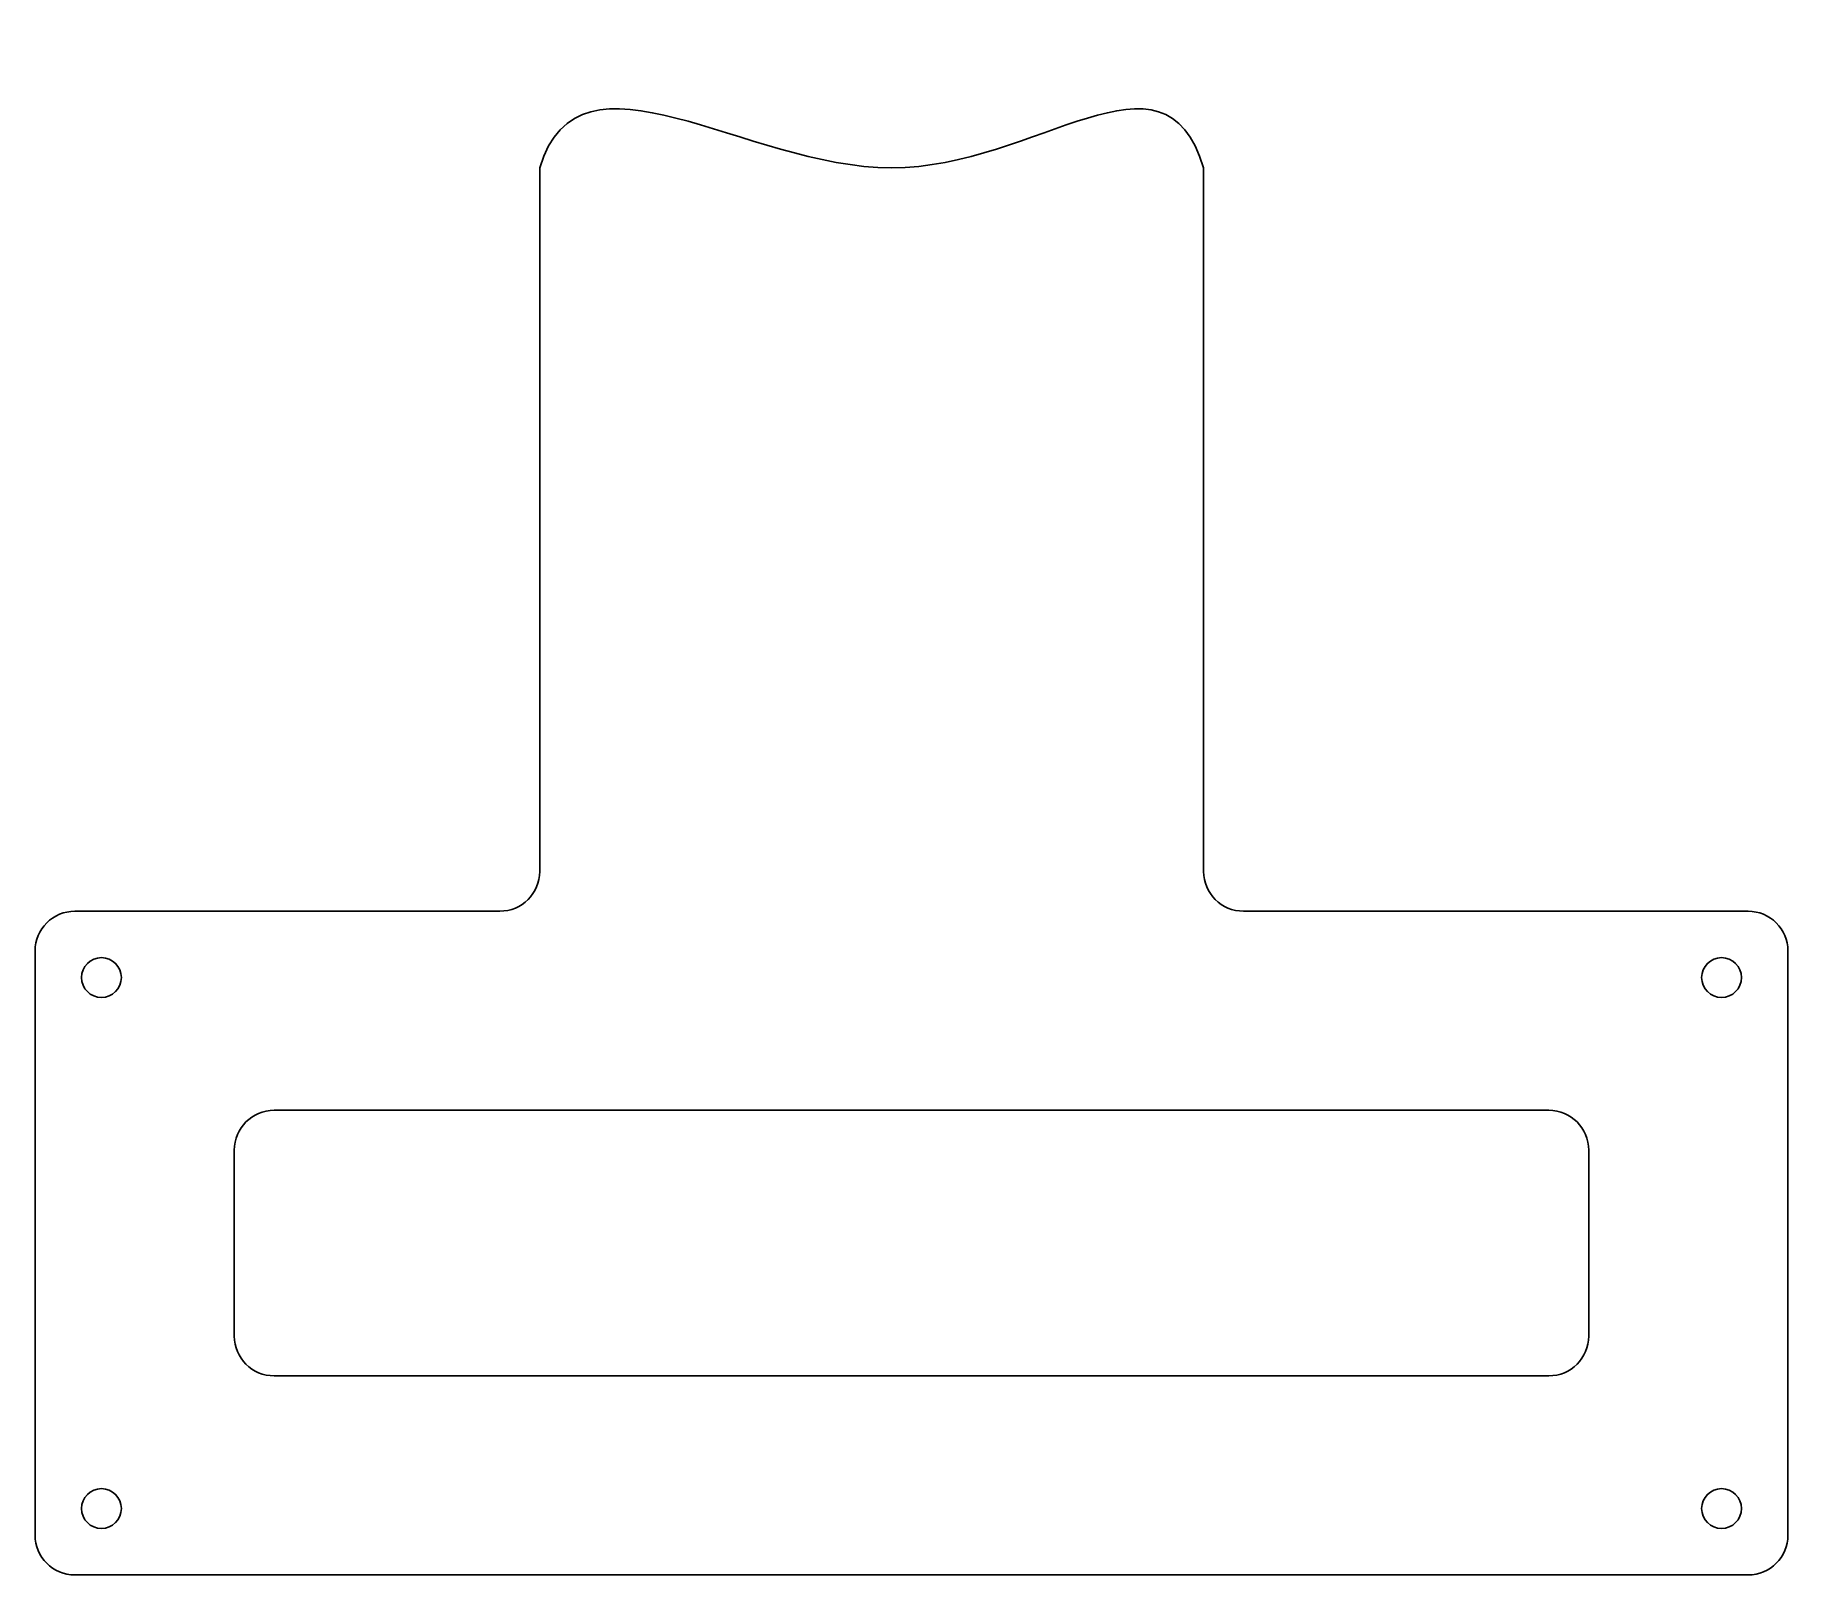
# Model space of a CAD drawing. Header units: millimetres. Extents: x -66 to 66, y -25 to 91.
import ezdxf

# ---------------------------------------------------------------- set-up
doc = ezdxf.new("R2010")
doc.units = ezdxf.units.MM
doc.layers.add('Body', color=7, linetype='CONTINUOUS')

msp = doc.modelspace()

# ---------------------------------------------------------------- linework, layer by layer
at = {"layer": 'Body'}
for p, q in [((-28, 28), (-28, 81)), ((-28, 28, 2.5), (-28, 81, 2.5)), ((-28, 81), (-28, 81, 2.5)), ((-28, 28), (-28, 81)), ((-28, 28, 2.5), (-28, 81, 2.5)), ((-28, 81), (-28, 81, 2.5)), ((22, 28), (22, 81)), ((22, 28, 2.5), (22, 81, 2.5)), ((22, 81), (22, 81, 2.5)), ((22, 81), (22, 81, 2.5)), ((22, 28), (22, 81)), ((22, 28, 2.5), (22, 81, 2.5)), ((-28, 28), (-28, 28, 2.5)), ((-28, 28), (-28, 28, 2.5)), ((22, 28), (22, 28, 2.5)), ((22, 28), (22, 28, 2.5)), ((-63, 25), (-63, 25, 2.5)), ((-31, 25), (-63, 25)), ((-31, 25, 2.5), (-63, 25, 2.5)), ((-63, 25), (-63, 25, 2.5)), ((-31, 25), (-63, 25)), ((-31, 25, 2.5), (-63, 25, 2.5)), ((-31, 25), (-31, 25, 2.5)), ((-31, 25), (-31, 25, 2.5)), ((25, 25), (63, 25)), ((25, 25, 2.5), (63, 25, 2.5)), ((25, 25), (25, 25, 2.5)), ((25, 25), (25, 25, 2.5)), ((25, 25), (63, 25)), ((25, 25, 2.5), (63, 25, 2.5)), ((63, 25), (63, 25, 2.5)), ((63, 25), (63, 25, 2.5)), ((-66, 22), (-66, 22, 2.5)), ((-66, 22), (-66, -22)), ((-66, 22, 2.5), (-66, -22, 2.5)), ((-66, 22), (-66, 22, 2.5)), ((-66, 22), (-66, -22)), ((-66, 22, 2.5), (-66, -22, 2.5)), ((66, -22), (66, 22)), ((66, -22, 2.5), (66, 22, 2.5)), ((66, 22), (66, 22, 2.5)), ((66, -22), (66, 22)), ((66, -22, 2.5), (66, 22, 2.5)), ((66, 22), (66, 22, 2.5)), ((-59.5, 20, 2.5), (-59.5, 20)), ((-59.5, 20, 2.5), (-59.5, 20)), ((62.5, 20, 2.5), (62.5, 20)), ((62.5, 20, 2.5), (62.5, 20)), ((48, 10), (-48, 10)), ((48, 10, 2.5), (-48, 10, 2.5)), ((48, 10, 2.5), (-48, 10, 2.5)), ((-48, 10, 2.5), (-48, 10)), ((48, 10), (-48, 10)), ((-48, 10, 2.5), (-48, 10)), ((48, 10, 2.5), (48, 10)), ((48, 10, 2.5), (48, 10)), ((-51, 7), (-51, -7)), ((-51, 7, 2.5), (-51, -7, 2.5)), ((-51, 7, 2.5), (-51, -7, 2.5)), ((-51, 7), (-51, -7)), ((-51, 7, 2.5), (-51, 7)), ((-51, 7, 2.5), (-51, 7)), ((51, -7), (51, 7)), ((51, -7, 2.5), (51, 7, 2.5)), ((51, -7, 2.5), (51, 7, 2.5)), ((51, 7, 2.5), (51, 7)), ((51, -7), (51, 7)), ((51, 7, 2.5), (51, 7)), ((-51, -7, 2.5), (-51, -7)), ((-51, -7, 2.5), (-51, -7)), ((51, -7, 2.5), (51, -7)), ((51, -7, 2.5), (51, -7)), ((-48, -10), (48, -10)), ((-48, -10, 2.5), (48, -10, 2.5)), ((-48, -10, 2.5), (-48, -10)), ((-48, -10, 2.5), (48, -10, 2.5)), ((-48, -10), (48, -10)), ((-48, -10, 2.5), (-48, -10)), ((48, -10, 2.5), (48, -10)), ((48, -10, 2.5), (48, -10)), ((-59.5, -20, 2.5), (-59.5, -20)), ((-59.5, -20, 2.5), (-59.5, -20)), ((62.5, -20, 2.5), (62.5, -20)), ((62.5, -20, 2.5), (62.5, -20)), ((-66, -22), (-66, -22, 2.5)), ((-66, -22), (-66, -22, 2.5)), ((66, -22), (66, -22, 2.5)), ((66, -22), (66, -22, 2.5)), ((-63, -25), (63, -25)), ((-63, -25, 2.5), (63, -25, 2.5)), ((-63, -25), (-63, -25, 2.5)), ((-63, -25), (-63, -25, 2.5)), ((-63, -25), (63, -25)), ((-63, -25, 2.5), (63, -25, 2.5)), ((63, -25), (63, -25, 2.5)), ((63, -25), (63, -25, 2.5))]:
    msp.add_line(p, q, dxfattribs=at)
for centre in [(-61, 20), (-61, 20, 2.5), (-61, 20, 2.5), (-61, 20), (61, 20), (61, 20, 2.5), (61, 20, 2.5), (61, 20), (-61, -20), (-61, -20, 2.5), (-61, -20, 2.5), (-61, -20), (61, -20), (61, -20, 2.5), (61, -20, 2.5), (61, -20)]:
    msp.add_circle(centre, 1.5, dxfattribs=at)
for centre, start, end in [((-31, 28), -90, 0), ((-31, 28, 2.5), -90, 0), ((-31, 28), -90, 0), ((-31, 28, 2.5), -90, 0), ((25, 28), 180, -90), ((25, 28, 2.5), 180, -90), ((25, 28), 180, -90), ((25, 28, 2.5), 180, -90), ((-63, 22), 90, 180), ((-63, 22, 2.5), 90, 180), ((-63, 22), 90, 180), ((-63, 22, 2.5), 90, 180), ((63, 22), 0, 90), ((63, 22, 2.5), 0, 90), ((63, 22), 0, 90), ((63, 22, 2.5), 0, 90), ((-48, 7), 90, 180), ((-48, 7, 2.5), 90, 180), ((-48, 7, 2.5), 90, 180), ((-48, 7), 90, 180), ((48, 7), 0, 90), ((48, 7, 2.5), 0, 90), ((48, 7, 2.5), 0, 90), ((48, 7), 0, 90), ((-48, -7), 180, -90), ((-48, -7, 2.5), 180, -90), ((-48, -7, 2.5), 180, -90), ((-48, -7), 180, -90), ((48, -7), -90, 0), ((48, -7, 2.5), -90, 0), ((48, -7, 2.5), -90, 0), ((48, -7), -90, 0), ((-63, -22), -180, -90), ((-63, -22, 2.5), -180, -90), ((-63, -22), -180, -90), ((-63, -22, 2.5), -180, -90), ((63, -22), -90, 0), ((63, -22, 2.5), -90, 0), ((63, -22), -90, 0), ((63, -22, 2.5), -90, 0)]:
    msp.add_arc(centre, 3, start, end, dxfattribs=at)
for points in [[(-28, 81), (-25, 91), (-12.5, 81), (-1.5, 81), (9.5, 81), (19, 91), (22, 81)], [(-28, 81, 2.5), (-25, 91, 2.5), (-12.5, 81, 2.5), (-1.5, 81, 2.5), (9.5, 81, 2.5), (19, 91, 2.5), (22, 81, 2.5)], [(-28, 81), (-25, 91), (-12.5, 81), (-1.5, 81), (9.5, 81), (19, 91), (22, 81)], [(-28, 81, 2.5), (-25, 91, 2.5), (-12.5, 81, 2.5), (-1.5, 81, 2.5), (9.5, 81, 2.5), (19, 91, 2.5), (22, 81, 2.5)]]:
    msp.add_open_spline(points, degree=3, knots=[0, 0, 0, 0, 0.5, 0.5, 0.5, 1, 1, 1, 1], dxfattribs=at)

doc.saveas('drawing.dxf')
